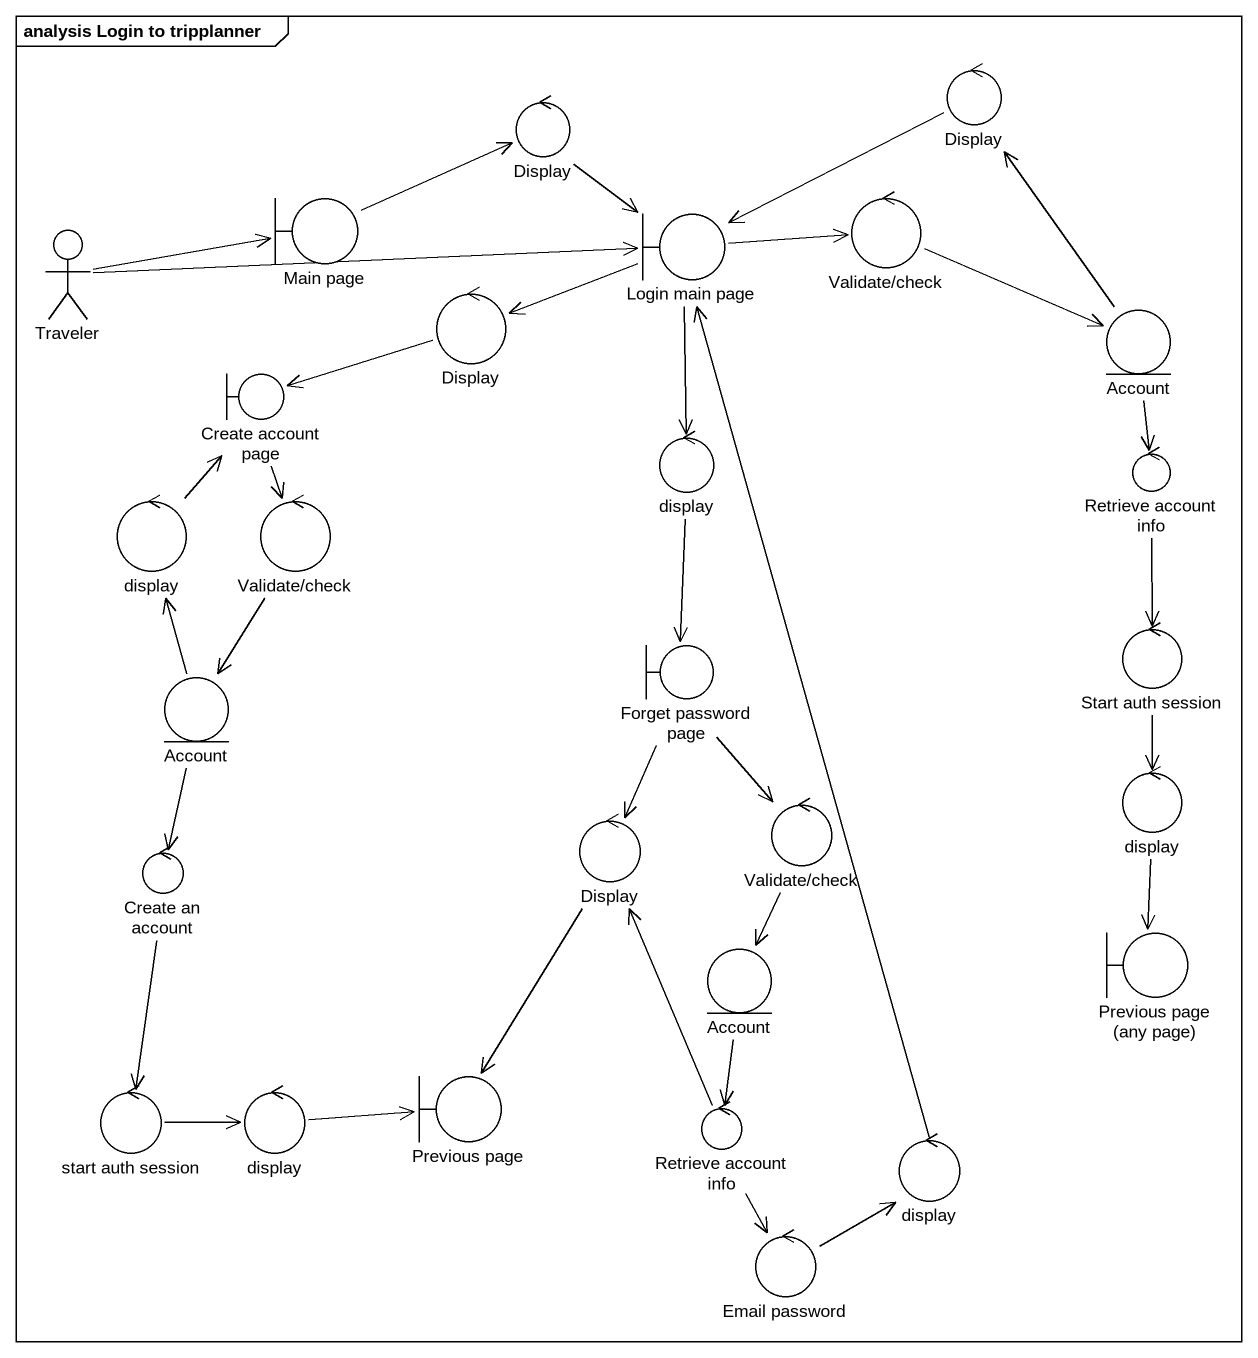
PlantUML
@startuml
mainframe analysis Login to tripplanner
control Display
control "Display" as Display_2
boundary "Main page" as Main_page
boundary "Login main page" as Login_main_page
control "Validate/check" as Validate_check
actor Traveler
control "Display" as Display_3
entity Account
boundary "Create account page" as Create_account_page
control display
control "Validate/check" as Validate_check_2
control "display" as display_2
control "Retrieve account info" as Retrieve_account_info
boundary "Forget password page" as Forget_password_page
control "Start auth session" as Start_auth_session
entity "Account" as Account_2
control "display" as display_3
control "Create an account" as Create_an_account
control "Display" as Display_4
control "Validate/check" as Validate_check_3
boundary "Previous page (any page)" as Previous_page_any_page
entity "Account" as Account_3
boundary "Previous page" as Previous_page
control "start auth session" as start_auth_session
control "display" as display_4
control "Retrieve account info" as Retrieve_account_info_2
control "display" as display_5
control "Email password" as Email_password
Display -left-> Login_main_page
Display_2 --> Login_main_page
Main_page -right-> Display_2
Login_main_page -right-> Validate_check
Login_main_page -left-> Display_3
Login_main_page --> display_2
Validate_check -right-> Account
Traveler -right-> Main_page
Traveler -right-> Login_main_page
Display_3 -left-> Create_account_page
Account -up-> Display
Account --> Retrieve_account_info
Create_account_page --> Validate_check_2
display -up-> Create_account_page
Validate_check_2 --> Account_2
display_2 --> Forget_password_page
Retrieve_account_info --> Start_auth_session
Forget_password_page --> Display_4
Forget_password_page --> Validate_check_3
Start_auth_session --> display_3
Account_2 -up-> display
Account_2 --> Create_an_account
display_3 --> Previous_page_any_page
Create_an_account --> start_auth_session
Display_4 --> Previous_page
Validate_check_3 --> Account_3
Account_3 --> Retrieve_account_info_2
start_auth_session -right-> display_4
display_4 -right-> Previous_page
Retrieve_account_info_2 -up-> Display_4
Retrieve_account_info_2 --> Email_password
display_5 -up-> Login_main_page
Email_password -up-> display_5
@enduml
